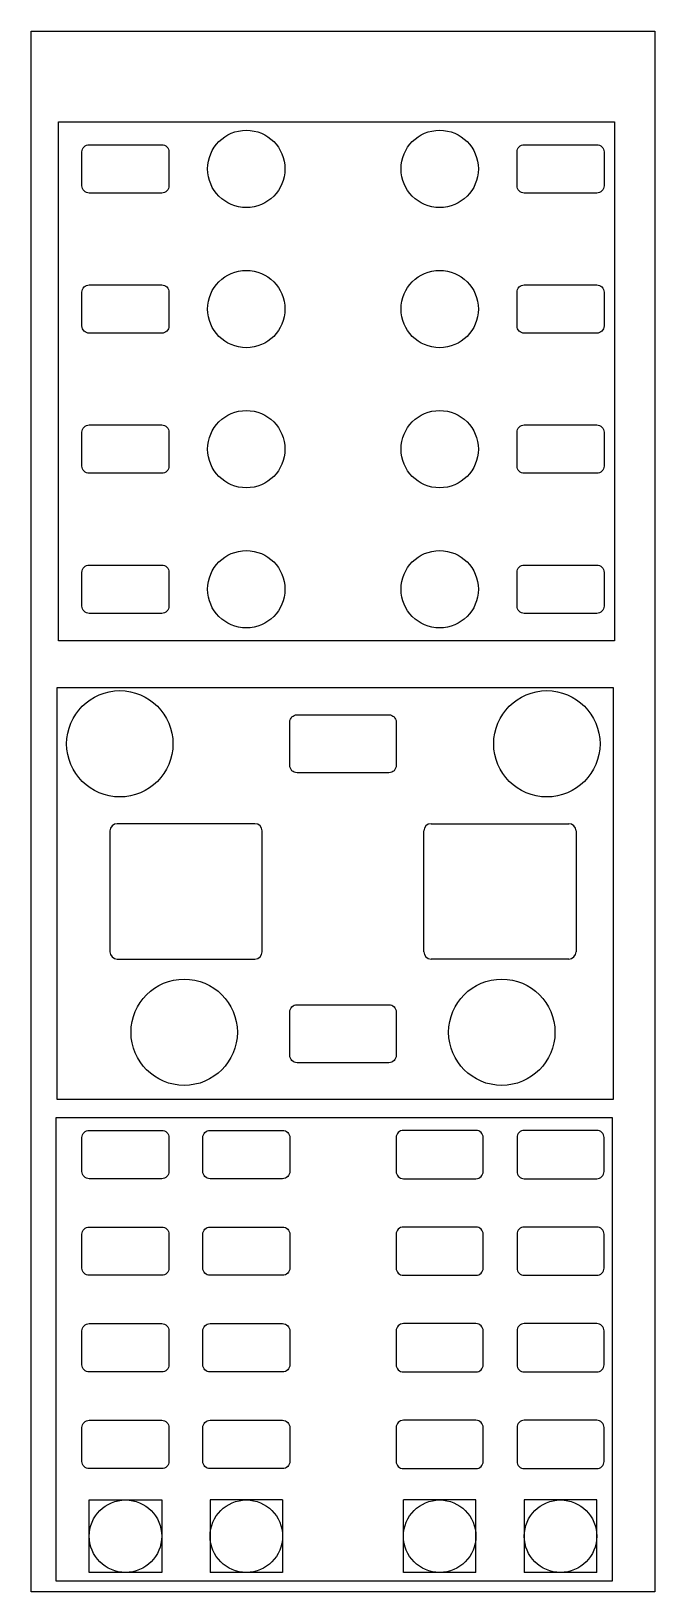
# Model space of a CAD drawing. Header units: millimetres. Extents: x -65 to 65, y -162 to 162.
import ezdxf

# ---------------------------------------------------------------- set-up
doc = ezdxf.new("R2010")
doc.units = ezdxf.units.MM
doc.header["$MEASUREMENT"] = 0
for name, color, linetype, lineweight, true_color in [('layer 1', 4, 'Continuous', 25, 0x00ffff), ('layer 2', 1, 'Continuous', 25, 0xff0000), ('layer 3', 30, 'Continuous', 25, 0xff7f00)]:
    doc.layers.add(name, color=color, linetype=linetype, lineweight=lineweight, true_color=true_color)

msp = doc.modelspace()

# ---------------------------------------------------------------- linework, layer by layer
for p, q in [((-27.5, -142.5), (-27.5, -157.5)), ((-12.5, -142.5), (-27.5, -142.5)), ((-12.5, -142.5), (-12.5, -157.5)), ((12.5, -157.5), (12.5, -142.5)), ((27.5, -142.5), (12.5, -142.5)), ((27.5, -157.5), (27.5, -142.5)), ((52.5, -142.5), (37.5, -142.5)), ((37.5, -142.5), (37.5, -157.5)), ((52.5, -157.5), (52.5, -142.5)), ((-12.5, -157.5), (-27.5, -157.5)), ((27.5, -157.5), (12.5, -157.5)), ((52.5, -157.5), (37.5, -157.5))]:
    msp.add_line(p, q)
for points in [[(-52.5, 138), (-37.5, 138, -0.414214), (-36, 136.5), (-36, 129.5, -0.414214), (-37.5, 128), (-52.5, 128, -0.414214), (-54, 129.5), (-54, 136.5, -0.414214)], [(52.5, 128), (37.5, 128, -0.414214), (36, 129.5), (36, 136.5, -0.414214), (37.5, 138), (52.5, 138, -0.414214), (54, 136.5), (54, 129.5, -0.414214)], [(-37.5, 99), (-52.5, 99, -0.414214), (-54, 100.5), (-54, 107.5, -0.414214), (-52.5, 109), (-37.5, 109, -0.414214), (-36, 107.5), (-36, 100.5, -0.414214)], [(52.5, 99), (37.5, 99, -0.414214), (36, 100.5), (36, 107.5, -0.414214), (37.5, 109), (52.5, 109, -0.414214), (54, 107.5), (54, 100.5, -0.414214)], [(-37.5, 70), (-52.5, 70, -0.414214), (-54, 71.5), (-54, 78.5, -0.414214), (-52.5, 80), (-37.5, 80, -0.414214), (-36, 78.5), (-36, 71.5, -0.414214)], [(52.5, 70), (37.5, 70, -0.414214), (36, 71.5), (36, 78.5, -0.414214), (37.5, 80), (52.5, 80, -0.414214), (54, 78.5), (54, 71.5, -0.414214)], [(-37.5, 41), (-52.5, 41, -0.414214), (-54, 42.5), (-54, 49.5, -0.414214), (-52.5, 51), (-37.5, 51, -0.414214), (-36, 49.5), (-36, 42.5, -0.414214)], [(52.5, 41), (37.5, 41, -0.414214), (36, 42.5), (36, 49.5, -0.414214), (37.5, 51), (52.5, 51, -0.414214), (54, 49.5), (54, 42.5, -0.414214)], [(9.5, 8.01), (-9.5, 8.01, -0.414214), (-11, 9.51), (-11, 18.51, -0.414214), (-9.5, 20.01), (9.5, 20.01, -0.414214), (11, 18.51), (11, 9.51, -0.414214)], [(-11, -50.49), (-11, -41.49, -0.414214), (-9.5, -39.99), (9.5, -39.99, -0.414214), (11, -41.49), (11, -50.49, -0.414214), (9.5, -51.99), (-9.5, -51.99, -0.414214)], [(-52.5, -66), (-37.5, -66, -0.414214), (-36, -67.5), (-36, -74.5, -0.414214), (-37.5, -76), (-52.5, -76, -0.414214), (-54, -74.5), (-54, -67.5, -0.414214)], [(-27.5, -66), (-12.5, -66, -0.414214), (-11, -67.5), (-11, -74.5, -0.414214), (-12.5, -76), (-27.5, -76, -0.414214), (-29, -74.5), (-29, -67.5, -0.414214)], [(12.5, -76), (27.5, -76, 0.414214), (29, -74.5), (29, -67.5, 0.414214), (27.5, -66), (12.5, -66, 0.414214), (11, -67.5), (11, -74.5, 0.414214)], [(36, -67.5), (36, -74.5, 0.414214), (37.5, -76), (52.5, -76, 0.414214), (54, -74.5), (54, -67.5, 0.414214), (52.5, -66), (37.5, -66, 0.414214)], [(-52.5, -86), (-37.5, -86, -0.414214), (-36, -87.5), (-36, -94.5, -0.414214), (-37.5, -96), (-52.5, -96, -0.414214), (-54, -94.5), (-54, -87.5, -0.414214)], [(-27.5, -86), (-12.5, -86, -0.414214), (-11, -87.5), (-11, -94.5, -0.414214), (-12.5, -96), (-27.5, -96, -0.414214), (-29, -94.5), (-29, -87.5, -0.414214)], [(12.5, -86, 0.414214), (11, -87.5), (11, -94.5, 0.414214), (12.5, -96), (27.5, -96, 0.414214), (29, -94.5), (29, -87.5, 0.414214), (27.5, -86)], [(37.5, -86, 0.414214), (36, -87.5), (36, -94.5, 0.414214), (37.5, -96), (52.5, -96, 0.414214), (54, -94.5), (54, -87.5, 0.414214), (52.5, -86)], [(-52.5, -106), (-37.5, -106, -0.414214), (-36, -107.5), (-36, -114.5, -0.414214), (-37.5, -116), (-52.5, -116, -0.414214), (-54, -114.5), (-54, -107.5, -0.414214)], [(-27.5, -106), (-12.5, -106, -0.414214), (-11, -107.5), (-11, -114.5, -0.414214), (-12.5, -116), (-27.5, -116, -0.414214), (-29, -114.5), (-29, -107.5, -0.414214)], [(12.5, -116), (27.5, -116, 0.414214), (29, -114.5), (29, -107.5, 0.414214), (27.5, -106), (12.5, -106, 0.414214), (11, -107.5), (11, -114.5, 0.414214)], [(36, -107.5), (36, -114.5, 0.414214), (37.5, -116), (52.5, -116, 0.414214), (54, -114.5), (54, -107.5, 0.414214), (52.5, -106), (37.5, -106, 0.414214)], [(-52.5, -126), (-37.5, -126, -0.414214), (-36, -127.5), (-36, -134.5, -0.414214), (-37.5, -136), (-52.5, -136, -0.414214), (-54, -134.5), (-54, -127.5, -0.414214)], [(-27.5, -126), (-12.5, -126, -0.414214), (-11, -127.5), (-11, -134.5, -0.414214), (-12.5, -136), (-27.5, -136, -0.414214), (-29, -134.5), (-29, -127.5, -0.414214)], [(12.5, -126, 0.414214), (11, -127.5), (11, -134.5, 0.414214), (12.5, -136), (27.5, -136, 0.414214), (29, -134.5), (29, -127.5, 0.414214), (27.5, -126)], [(37.5, -126, 0.414214), (36, -127.5), (36, -134.5, 0.414214), (37.5, -136), (52.5, -136, 0.414214), (54, -134.5), (54, -127.5, 0.414214), (52.5, -126)]]:
    msp.add_lwpolyline(points, format="xyb", close=True)
msp.add_lwpolyline([(-37.5, -157.5), (-52.5, -157.5), (-52.5, -142.5), (-37.5, -142.5)], close=True)
for centre, radius in [((-20, 133), 8), ((20, 133), 8), ((-20, 104), 8), ((20, 104), 8), ((-20, 75), 8), ((20, 75), 8), ((-20, 46), 8), ((20, 46), 8), ((-46.17, 14.01), 11), ((42.17, 14.01), 11), ((-32.85, -45.69), 11), ((32.85, -45.69), 11), ((-45, -150), 7.5), ((-20, -150), 7.5), ((20, -150), 7.5), ((45, -150), 7.5)]:
    msp.add_circle(centre, radius)
at = {"layer": 'layer 1'}
msp.add_lwpolyline([(64.5, -161.5), (-64.5, -161.5), (-64.5, 161.5), (64.5, 161.5)], close=True, dxfattribs=at)
at = {"layer": 'layer 2'}
for p, q in [((-18.22, -2.53), (-46.72, -2.53)), ((18.22, -2.53), (46.72, -2.53)), ((-48.22, -4.03), (-48.22, -29.03)), ((-16.72, -29.03), (-16.72, -4.03)), ((16.72, -29.03), (16.72, -4.03)), ((48.22, -4.03), (48.22, -29.03)), ((-46.72, -30.53), (-18.22, -30.53)), ((46.72, -30.53), (18.22, -30.53))]:
    msp.add_line(p, q, dxfattribs=at)
for centre, start, end in [((-46.72, -4.03), 90, 180), ((-18.22, -4.03), 0, 90), ((18.22, -4.03), 90, 180), ((46.72, -4.03), 0, 90), ((-46.72, -29.03), 180, 270), ((-18.22, -29.03), 270, 0), ((18.22, -29.03), 180, 270), ((46.72, -29.03), 270, 0)]:
    msp.add_arc(centre, 1.5, start, end, dxfattribs=at)
at = {"layer": 'layer 3'}
for p, q in [((-58.86, 142.75), (56.14, 142.75)), ((-58.86, 35.33), (-58.86, 142.75)), ((56.14, 142.75), (56.14, 35.33)), ((56.14, 35.33), (-58.86, 35.33)), ((-59.12, 25.66), (55.88, 25.66)), ((-59.12, -59.61), (-59.12, 25.66)), ((55.88, 25.66), (55.88, -59.61)), ((55.88, -59.61), (-59.12, -59.61)), ((-59.31, -63.35), (55.69, -63.35)), ((-59.31, -159.29), (-59.31, -63.35)), ((55.69, -63.35), (55.69, -159.29)), ((55.69, -159.29), (-59.31, -159.29))]:
    msp.add_line(p, q, dxfattribs=at)

doc.saveas('drawing.dxf')
